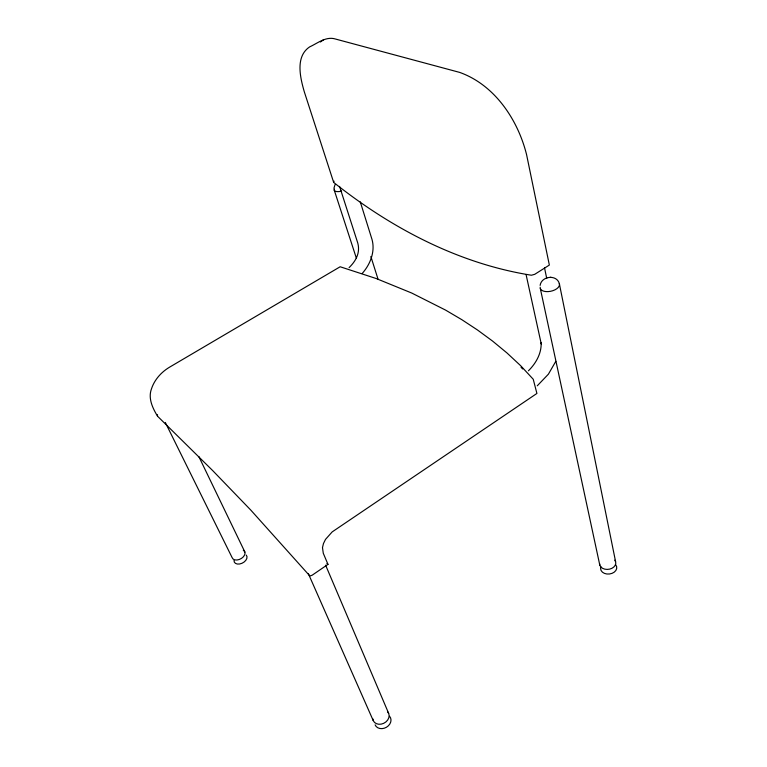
<?xml version="1.0" encoding="UTF-8"?>
<svg xmlns="http://www.w3.org/2000/svg" width="767" height="767" viewBox="0 0 767 767"><rect width="100%" height="100%" fill="white"/><g stroke="black" fill="none" stroke-linecap="round" stroke-linejoin="round"><path stroke-width="1.15" d="M333.549 182.047L304.326 91.867C300.261 77.822 295.046 56.595 309.676 46.873C317.835 43.153 326.176 35.934 335.754 39.107L459.615 72.386C494.677 84.83 517.936 119.777 526.603 154.752L549.354 265.066L534.724 274.327L531.406 275.228C458.465 263.666 391.285 228.106 333.885 182.584L333.971 181.127M333.913 188.298L335.064 184.569M540.131 285.401C541.397 276.082 556.612 274.145 559.316 283.531L615.575 561.569M349.09 267.625C356.022 260.876 360.356 252.784 357.796 243.129L339.56 186.381M555.807 361.334L548.405 374.171L537.264 385.801M157.513 414.707L157.484 416.155L212.622 470.526L250.819 510.122L309.868 575.988L312.111 575.24L327.979 564.368L323.281 553.266L322.485 547.6L323.463 543.554L325.505 539.393L332.178 531.905L536.91 393.442L533.238 379.253L520.697 365.744L506.968 352.954L492.539 341.047L477.467 329.973L461.811 319.676L445.608 310.117L411.735 293.042L376.166 278.517L340.155 266.763L169.469 367.23C161.3 372.129 154.493 379.665 151.492 388.802C147.935 398.207 152.518 407.833 157.302 415.839M362.11 273.56C370.24 264.548 375.389 251.605 372.024 239.505L360.279 201.865M528.425 370.787C535.855 363.491 541.588 353.462 541.157 342.782L541.281 344.038L526.104 274.691M320.414 41.993L323.482 39.817M550.121 277.338L550.994 277.299M326.915 563.524L327.979 564.368M521.061 367.268L522.663 368.965M165.327 422.473L232.142 557.647A6.989 4.544 -27.7 0 0 241.576 558.338A6.989 4.544 -27.7 0 0 243.302 550.255M198.787 456.48L244.894 552.039M308.392 573.754L373.184 720.491M325.62 565.202L388.668 713.396M334.144 189.823L356.329 258.057M370.864 256.514L378.083 279.341M540.332 288.584L599.813 565.193M544.522 267.875L546.727 278.392M615.748 564.809A8.111 5.973 -6.2 0 1 609.544 573.984A8.111 5.973 -6.2 0 1 600.925 566.736M614.798 560.15A8.13 5.973 -6.4 0 1 609.621 569.133A8.13 5.973 -6.4 0 1 599.593 563.649M341.622 191.079A7.497 3.231 -18.4 0 1 334.316 188.903M559.316 283.531A9.846 5.244 -12.4 0 1 550.485 291.316A9.846 5.244 -12.4 0 1 540.179 287.213M246.255 555.087A6.961 4.554 -27.7 0 1 241.969 563.285A6.961 4.554 -27.7 0 1 234.002 560.476M387.69 711.872A8.523 6.913 -28 0 1 383.634 723.358A8.523 6.913 -28 0 1 372.762 718.717M389.559 716.253A8.495 6.913 -28.1 0 1 386.51 727.221A8.495 6.913 -28.1 0 1 375.111 724.853"/></g></svg>
